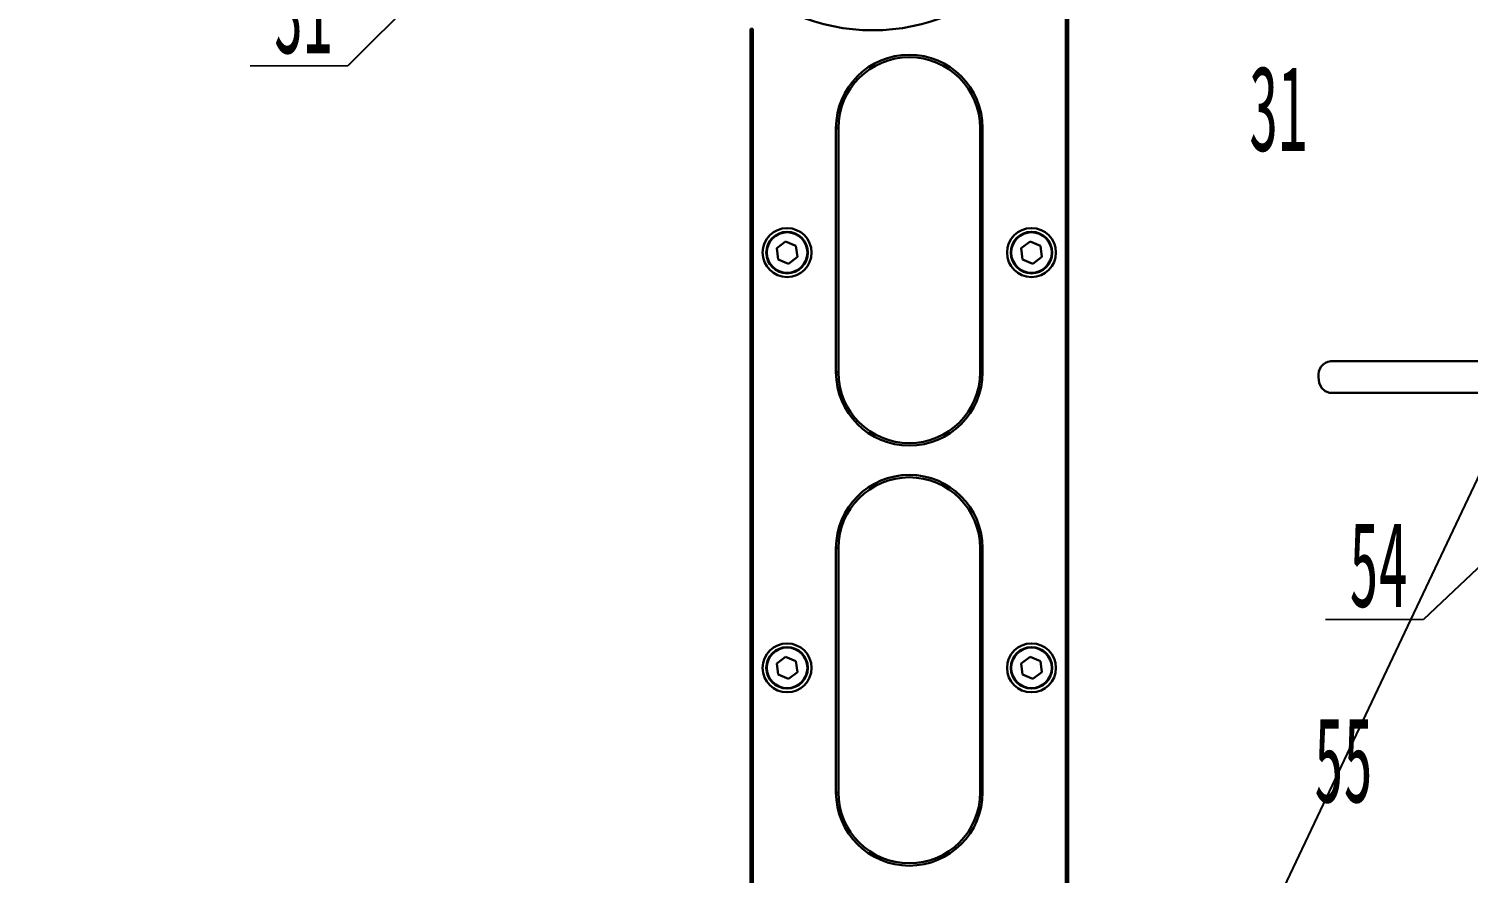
# Model space of a CAD drawing. Header units: millimetres. Extents: x 0 to 4220, y 0 to 2956.
# Drawn here: x 469 to 1058, y 2083 to 2428 of the extents above; entities that cross this region are included whole.
import ezdxf

# ---------------------------------------------------------------- set-up
doc = ezdxf.new("R2010")
doc.units = ezdxf.units.MM
doc.linetypes.add('SLD-实线', pattern=[0])
doc.layers.add('文字', color=7, linetype='SLD-实线', lineweight=15)
doc.styles.add('SLDTEXTSTYLE4', font='HYSWLONGFANGSONG.TTF', dxfattribs={"width": 0.67})
doc.styles.get("Standard").update_dxf_attribs({"font": 'HYSWLONGFANGSONG.TTF'})
doc.dimstyles.new('SLDDIMSTYLE0', dxfattribs={"dimtxt": 0, "dimasz": 8, "dimexe": 0, "dimexo": 0.0625, "dimgap": 0, "dimtad": 0, "dimtih": 1, "dimtoh": 1, "dimdec": 0, "dimrnd": 1e-09, "dimzin": 0, "dimdsep": 46, "dimtxsty": 'Standard', "dimblk1": 'DOT', "dimblk2": 'DOT', "dimsah": 1, "dimcen": 0.09, "dimadec": 0, "dimazin": 0, "dimtfac": 8, "dimtdec": 0, "dimtofl": 0, "dimtmove": 0, "dimatfit": 3, "dimldrblk": 'DOT', "dimfxl": 0, "dimfrac": 2, "dimtolj": 1, "dimtzin": 0, "dimarcsym": 0})
doc.dimstyles.new('SLDDIMSTYLE1', dxfattribs={"dimtxt": 0, "dimasz": 30, "dimexe": 0, "dimexo": 0.0625, "dimgap": 0, "dimtad": 0, "dimtih": 1, "dimtoh": 1, "dimdec": 0, "dimrnd": 1e-09, "dimzin": 0, "dimdsep": 46, "dimtxsty": 'Standard', "dimblk1": 'NONE', "dimblk2": 'NONE', "dimsah": 1, "dimcen": 0.09, "dimadec": 0, "dimazin": 0, "dimtfac": 30, "dimtdec": 0, "dimtofl": 0, "dimtmove": 0, "dimatfit": 3, "dimldrblk": 'NONE', "dimfxl": 0, "dimfrac": 2, "dimtolj": 1, "dimtzin": 0, "dimarcsym": 0})

# ---------------------------------------------------------------- blocks, each defined once
blk = doc.blocks.new('SW_NOTE_6')
at = {"layer": '文字', "color": 0}
for p, q in [((-40, 0), (0, 0)), ((0, 0), (-40, 0)), ((-40, 0), (0, 0)), ((0, 0), (-40, 0)), ((-40, 0), (0, 0)), ((0, 0), (-40, 0))]:
    blk.add_line(p, q, dxfattribs=at)
at = {"layer": '文字', "color": 0, "insert": (-30.26, 40.12), "char_height": 35, "attachment_point": 1, "style": 'SLDTEXTSTYLE4'}
blk.add_mtext('31', dxfattribs=at)
blk = doc.blocks.new('_DOT')
at = {"color": 0, "linetype": 'ByBlock', "lineweight": -2}
blk.add_line((-0.5, 0), (-1, 0), dxfattribs=at)
at = {"color": 0, "linetype": 'ByBlock', "const_width": 0.5}
blk.add_lwpolyline([(-0.25, 0, 1), (0.25, 0, 1)], format="xyb", close=True, dxfattribs=at)
blk = doc.blocks.new('_NONE')
blk = doc.blocks.new('SW_NOTE_26')
at = {"layer": '文字', "color": 0}
for p, q in [((-40, 0), (0, 0)), ((0, 0), (-40, 0)), ((-40, 0), (0, 0)), ((0, 0), (-40, 0)), ((-40, 0), (0, 0)), ((0, 0), (-40, 0))]:
    blk.add_line(p, q, dxfattribs=at)
at = {"layer": '文字', "color": 0, "insert": (-30.26, 40.12), "char_height": 35, "attachment_point": 1, "style": 'SLDTEXTSTYLE4'}
blk.add_mtext('54', dxfattribs=at)

msp = doc.modelspace()

# ---------------------------------------------------------------- linework, layer by layer
at = {"color": 7, "linetype": 'SLD-实线', "lineweight": 30}
for p, q in [((894.68, 2507.85), (894.68, 2043.17)), ((764.68, 2075.22), (764.68, 2428.48)), ((764.68, 2428.48), (765.68, 2428.48)), ((765.68, 2428.48), (765.68, 2075.22)), ((799.68, 2287.85), (799.68, 2387.85)), ((800.68, 2387.85), (799.68, 2387.85)), ((800.68, 2387.85), (800.68, 2287.85)), ((858.68, 2287.85), (858.68, 2387.85)), ((859.68, 2387.85), (858.68, 2387.85)), ((859.68, 2387.85), (859.68, 2287.85)), ((779.09, 2341.39), (775.45, 2338.6)), ((775.45, 2338.6), (776.05, 2334.06)), ((783.32, 2339.64), (779.09, 2341.39)), ((783.91, 2335.09), (783.32, 2339.64)), ((879.09, 2341.39), (875.45, 2338.6)), ((875.45, 2338.6), (876.05, 2334.06)), ((883.32, 2339.64), (879.09, 2341.39)), ((883.91, 2335.09), (883.32, 2339.64)), ((776.05, 2334.06), (780.28, 2332.31)), ((780.28, 2332.31), (783.91, 2335.09)), ((876.05, 2334.06), (880.28, 2332.31)), ((880.28, 2332.31), (883.91, 2335.09)), ((800.68, 2287.85), (799.68, 2287.85)), ((859.68, 2287.85), (858.68, 2287.85)), ((799.68, 2115.85), (799.68, 2215.85)), ((800.68, 2215.85), (799.68, 2215.85)), ((800.68, 2215.85), (800.68, 2115.85)), ((858.68, 2115.85), (858.68, 2215.85)), ((859.68, 2215.85), (858.68, 2215.85)), ((859.68, 2215.85), (859.68, 2115.85)), ((779.09, 2171.39), (775.45, 2168.6)), ((775.45, 2168.6), (776.05, 2164.06)), ((783.32, 2169.64), (779.09, 2171.39)), ((783.91, 2165.09), (783.32, 2169.64)), ((879.09, 2171.39), (875.45, 2168.6)), ((875.45, 2168.6), (876.05, 2164.06)), ((883.32, 2169.64), (879.09, 2171.39)), ((883.91, 2165.09), (883.32, 2169.64)), ((776.05, 2164.06), (780.28, 2162.31)), ((780.28, 2162.31), (783.91, 2165.09)), ((876.05, 2164.06), (880.28, 2162.31)), ((880.28, 2162.31), (883.91, 2165.09)), ((800.68, 2115.85), (799.68, 2115.85)), ((859.68, 2115.85), (858.68, 2115.85))]:
    msp.add_line(p, q, dxfattribs=at)
at = {"color": 8, "linetype": 'SLD-实线', "lineweight": 30}
msp.add_line((893.68, 2043.78), (893.68, 2495.24), dxfattribs=at)
at = {"color": 7, "linetype": 'SLD-实线', "lineweight": 30, "flags": 128}
msp.add_lwpolyline([(997.08, 2285.91), (997.42, 2283.56), (998.39, 2281.53), (999.86, 2280.09), (1001.63, 2279.43), (1002.09, 2279.41)], dxfattribs=at)
at = {"color": 7, "linetype": 'SLD-实线', "lineweight": 30}
for centre, radius in [((814.68, 2507.85), 80), ((779.68, 2336.85), 10), ((779.68, 2336.85), 8.5), ((779.68, 2336.85), 8.3), ((879.68, 2336.85), 10), ((879.68, 2336.85), 8.5), ((879.68, 2336.85), 8.3), ((779.68, 2166.85), 10), ((779.68, 2166.85), 8.5), ((779.68, 2166.85), 8.3), ((879.68, 2166.85), 10), ((879.68, 2166.85), 8.5), ((879.68, 2166.85), 8.3)]:
    msp.add_circle(centre, radius, dxfattribs=at)
for centre, radius, start, end in [((829.68, 2387.85), 30, 0, 180), ((829.68, 2387.85), 29, 0, 180), ((1002.86, 2286.63), 5.83, 97.40456, 187.09572), ((829.68, 2287.85), 30, 180, 360), ((829.68, 2287.85), 29, 180, 0), ((829.68, 2215.85), 30, 0, 180), ((829.68, 2215.85), 29, 0, 180), ((829.68, 2115.85), 30, 180, 0), ((829.68, 2115.85), 29, 180, 0)]:
    msp.add_arc(centre, radius, start, end, dxfattribs=at)
for points, knots in [([(1109.13, 2292.41), (1104.37, 2292.41), (1095.46, 2292.41), (1083.04, 2292.41), (1072.48, 2292.41), (1063.74, 2292.41), (1056.3, 2292.41), (1049.53, 2292.41), (1042.87, 2292.41), (1036.15, 2292.41), (1029.62, 2292.41), (1023, 2292.41), (1016.17, 2292.41), (1008.73, 2292.41), (1004.41, 2292.41), (1002.09, 2292.41)], [0, 0, 0, 0, 0.127121, 0.23777, 0.33176, 0.409058, 0.471127, 0.530364, 0.589864, 0.649338, 0.711413, 0.768062, 0.834371, 0.910946, 1, 1, 1, 1]), ([(1002.09, 2279.41), (1004.31, 2279.41), (1008.49, 2279.41), (1015.74, 2279.41), (1022.62, 2279.41), (1029.56, 2279.41), (1036.21, 2279.41), (1042.43, 2279.41), (1048.77, 2279.41), (1056.44, 2279.41), (1066.49, 2279.41), (1078.75, 2279.41), (1093.2, 2279.41), (1103.58, 2279.41), (1109.13, 2279.41)], [0, 0, 0, 0, 0.0854059, 0.1605973, 0.2276311, 0.2871755, 0.3549376, 0.4090751, 0.4546094, 0.5246432, 0.6139883, 0.7229769, 0.8517332, 1, 1, 1, 1])]:
    msp.add_open_spline(points, degree=3, knots=knots, dxfattribs=at)

# ---------------------------------------------------------------- block references
at = {"layer": '文字'}
for name, p in [('SW_NOTE_6', (600, 2413.33)), ('SW_NOTE_26', (1040, 2186.67))]:
    msp.add_blockref(name, p, dxfattribs=at)

# ---------------------------------------------------------------- texts
at = {"layer": '文字', "char_height": 35, "attachment_point": 2, "style": 'SLDTEXTSTYLE4'}
for s, insert in [('31', (980.66, 2413.45)), ('55', (1007.33, 2146.78))]:
    msp.add_mtext(s, dxfattribs=dict(at, insert=insert))

# ---------------------------------------------------------------- leaders
at = {"layer": '文字', "has_arrowhead": 0}
for points in [[(2065.01, 2617.49), (0, 0)], [(1873.3, 2614.04), (0, 0)], [(2105.62, 2507.56), (0, 0)], [(1913.24, 2506.43), (0, 0)], [(1304.66, 2423.05), (0, 0)], [(1438.22, 2379.02), (0, 0)], [(1515.11, 2324.84), (0, 0)], [(1195.13, 2324.02), (0, 0)], [(1586.02, 2320.7), (0, 0)], [(1240.49, 2304.67), (0, 0)], [(1532.04, 2303.08), (0, 0)], [(1081.01, 2284.37), (0, 0)], [(1439.93, 2261.32), (0, 0)], [(1197.98, 2121.72), (0, 0)], [(1213.88, 2099.39), (0, 0)]]:
    msp.add_leader(points, dimstyle='SLDDIMSTYLE1', dxfattribs=at)
at = {"layer": '文字'}
for points in [[(732.32, 2545.34), (600, 2413.33)], [(1124.9, 2266.71), (1040, 2186.67)]]:
    msp.add_leader(points, dimstyle='SLDDIMSTYLE0', dxfattribs=at)

doc.saveas('drawing.dxf')
